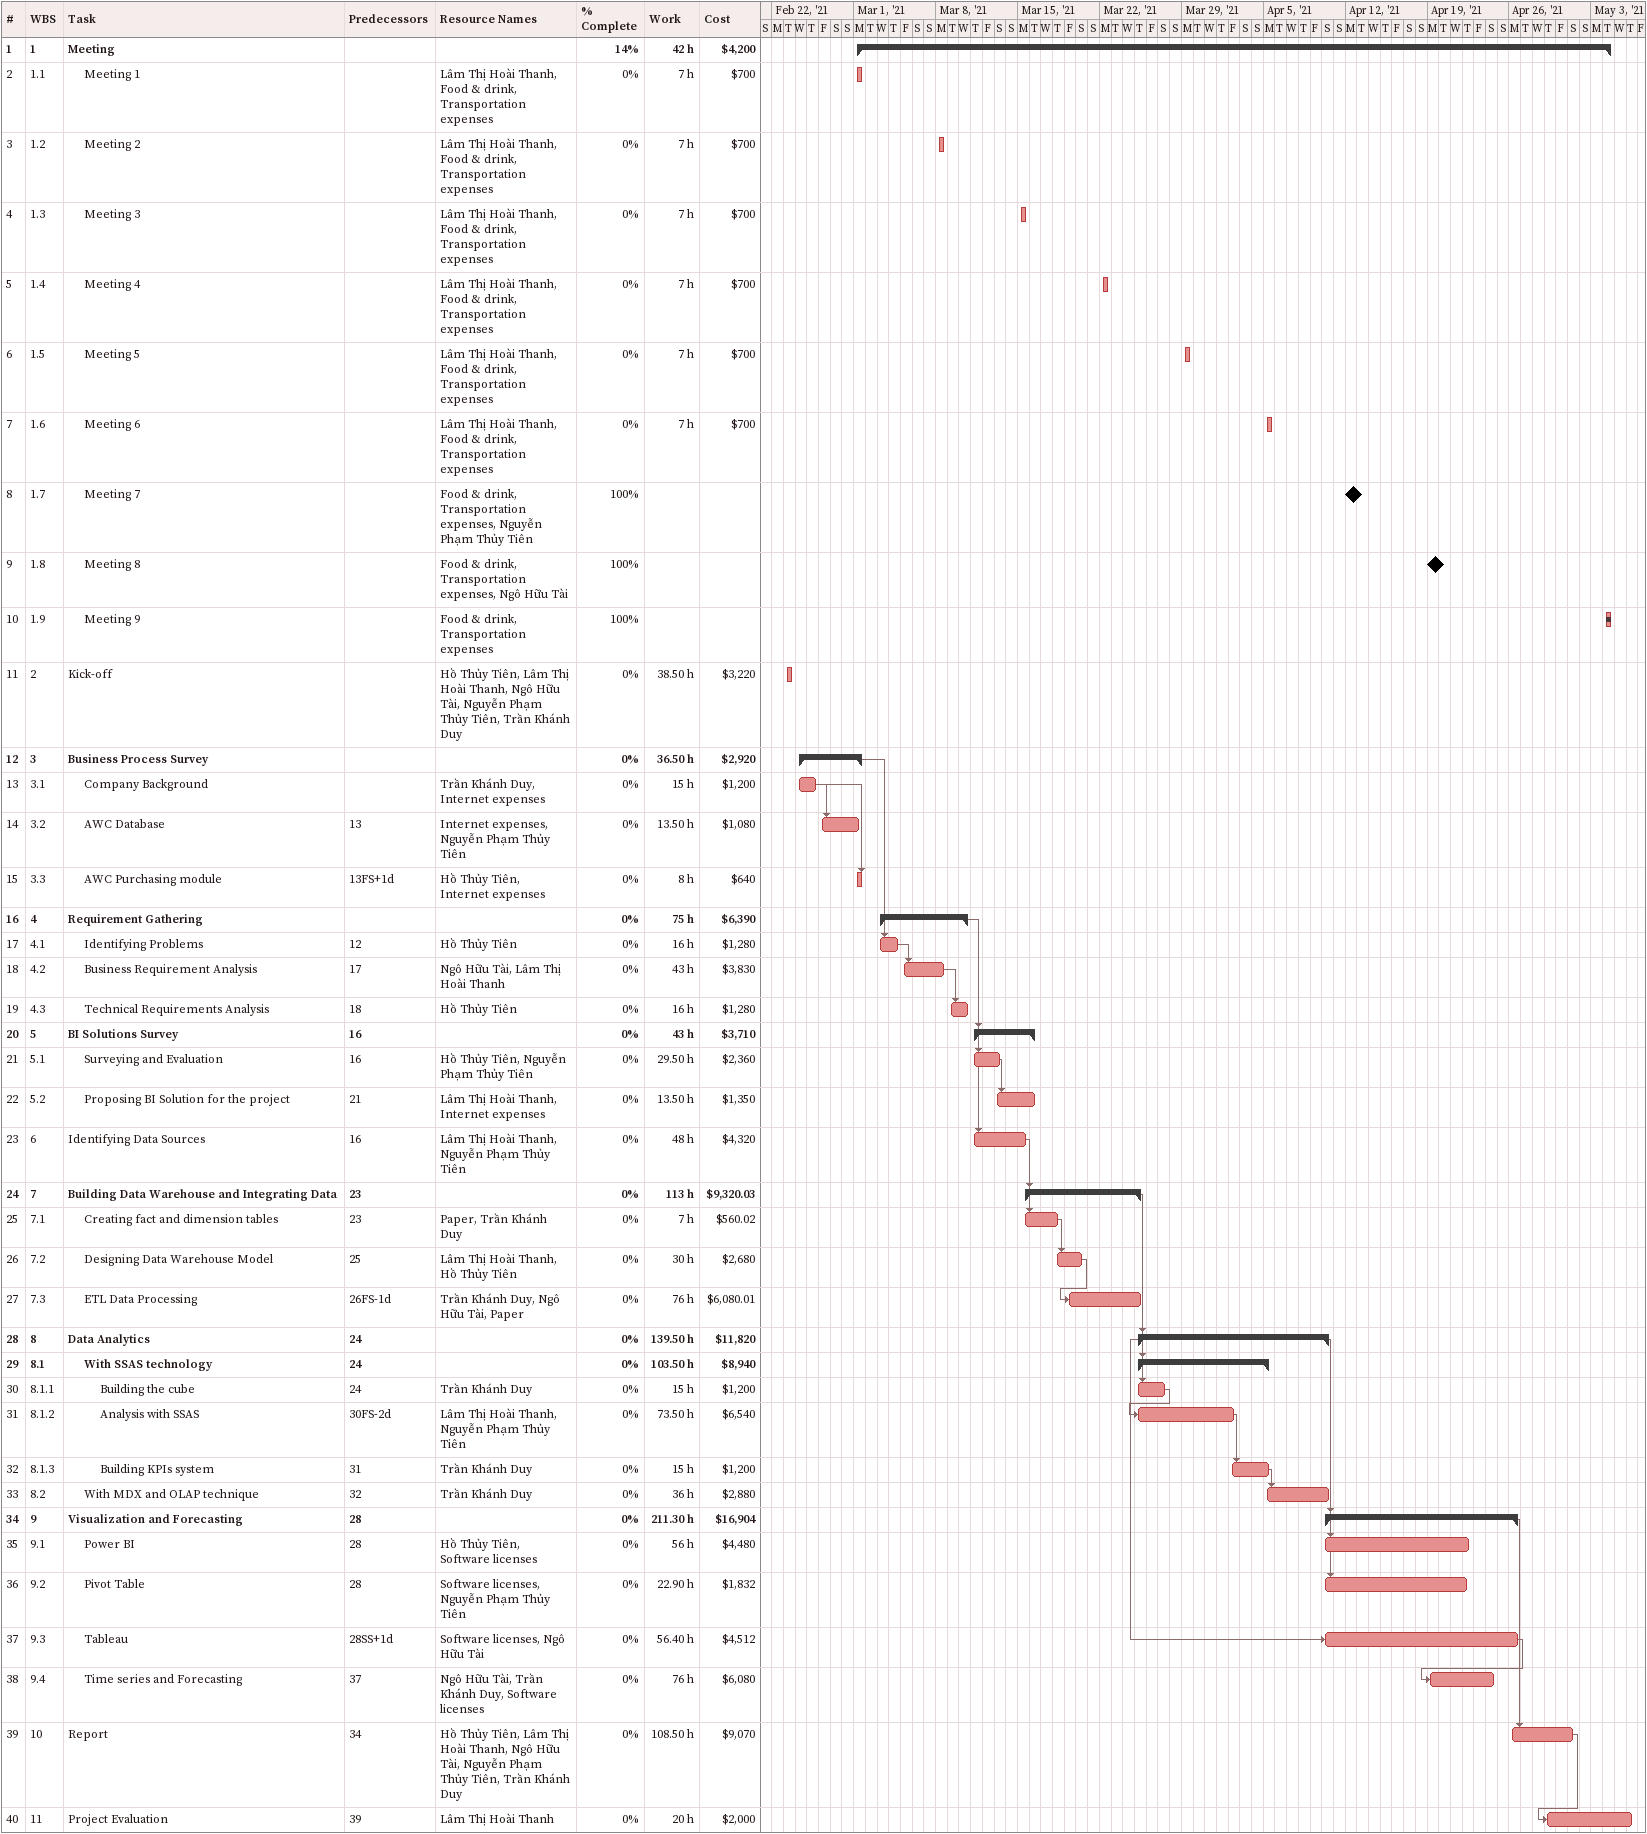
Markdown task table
| ID | WBS | Task | Start | Finish | Predecessors | Resources | % complete | Work (h) | Cost ($) |
|---|---|---|---|---|---|---|---|---|---|
| 1 | 1 | **Meeting** | 2021-03-01 | 2021-05-04 |  |  | 14 | 42 | 4200 |
| 2 | 1.1 | Meeting 1 | 2021-03-01 | 2021-03-01 |  | Lâm Thị Hoài Thanh, Food & drink, Transportation expenses | 0 | 7 | 700 |
| 3 | 1.2 | Meeting 2 | 2021-03-08 | 2021-03-08 |  | Lâm Thị Hoài Thanh, Food & drink, Transportation expenses | 0 | 7 | 700 |
| 4 | 1.3 | Meeting 3 | 2021-03-15 | 2021-03-15 |  | Lâm Thị Hoài Thanh, Food & drink, Transportation expenses | 0 | 7 | 700 |
| 5 | 1.4 | Meeting 4 | 2021-03-22 | 2021-03-22 |  | Lâm Thị Hoài Thanh, Food & drink, Transportation expenses | 0 | 7 | 700 |
| 6 | 1.5 | Meeting 5 | 2021-03-29 | 2021-03-29 |  | Lâm Thị Hoài Thanh, Food & drink, Transportation expenses | 0 | 7 | 700 |
| 7 | 1.6 | Meeting 6 | 2021-04-05 | 2021-04-05 |  | Lâm Thị Hoài Thanh, Food & drink, Transportation expenses | 0 | 7 | 700 |
| 8 | 1.7 | Meeting 7 (milestone) | 2021-04-12 | 2021-04-12 |  | Food & drink, Transportation expenses, Nguyễn Phạm Thủy Tiên | 100 |  |  |
| 9 | 1.8 | Meeting 8 (milestone) | 2021-04-19 | 2021-04-19 |  | Food & drink, Transportation expenses, Ngô Hữu Tài | 100 |  |  |
| 10 | 1.9 | Meeting 9 | 2021-05-04 | 2021-05-04 |  | Food & drink, Transportation expenses | 100 |  |  |
| 11 | 2 | Kick-off | 2021-02-23 | 2021-02-23 |  | Hồ Thủy Tiên, Lâm Thị Hoài Thanh, Ngô Hữu Tài, Nguyễn Phạm Thủy Tiên, Trần Khánh Duy | 0 | 38.50 | 3220 |
| 12 | 3 | **Business Process Survey** | 2021-02-24 | 2021-03-01 |  |  | 0 | 36.50 | 2920 |
| 13 | 3.1 | Company Background | 2021-02-24 | 2021-02-25 |  | Trần Khánh Duy, Internet expenses | 0 | 15 | 1200 |
| 14 | 3.2 | AWC Database | 2021-02-26 | 2021-03-01 | 13 | Internet expenses, Nguyễn Phạm Thủy Tiên | 0 | 13.50 | 1080 |
| 15 | 3.3 | AWC Purchasing module | 2021-03-01 | 2021-03-01 | 13FS+1d | Hồ Thủy Tiên, Internet expenses | 0 | 8 | 640 |
| 16 | 4 | **Requirement Gathering** | 2021-03-03 | 2021-03-10 |  |  | 0 | 75 | 6390 |
| 17 | 4.1 | Identifying Problems | 2021-03-03 | 2021-03-04 | 12 | Hồ Thủy Tiên | 0 | 16 | 1280 |
| 18 | 4.2 | Business Requirement Analysis | 2021-03-05 | 2021-03-08 | 17 | Ngô Hữu Tài, Lâm Thị Hoài Thanh | 0 | 43 | 3830 |
| 19 | 4.3 | Technical Requirements Analysis | 2021-03-09 | 2021-03-10 | 18 | Hồ Thủy Tiên | 0 | 16 | 1280 |
| 20 | 5 | **BI Solutions Survey** | 2021-03-11 | 2021-03-16 | 16 |  | 0 | 43 | 3710 |
| 21 | 5.1 | Surveying and Evaluation | 2021-03-11 | 2021-03-13 | 16 | Hồ Thủy Tiên, Nguyễn Phạm Thủy Tiên | 0 | 29.50 | 2360 |
| 22 | 5.2 | Proposing BI Solution for the project | 2021-03-13 | 2021-03-16 | 21 | Lâm Thị Hoài Thanh, Internet expenses | 0 | 13.50 | 1350 |
| 23 | 6 | Identifying Data Sources | 2021-03-11 | 2021-03-15 | 16 | Lâm Thị Hoài Thanh, Nguyễn Phạm Thủy Tiên | 0 | 48 | 4320 |
| 24 | 7 | **Building Data Warehouse and Integrating Data** | 2021-03-15 | 2021-03-25 | 23 |  | 0 | 113 | 9320.03 |
| 25 | 7.1 | Creating fact and dimension tables | 2021-03-15 | 2021-03-18 | 23 | Paper, Trần Khánh Duy | 0 | 7 | 560.02 |
| 26 | 7.2 | Designing Data Warehouse Model | 2021-03-18 | 2021-03-20 | 25 | Lâm Thị Hoài Thanh, Hồ Thủy Tiên | 0 | 30 | 2680 |
| 27 | 7.3 | ETL Data Processing | 2021-03-19 | 2021-03-25 | 26FS-1d | Trần Khánh Duy, Ngô Hữu Tài, Paper | 0 | 76 | 6080.01 |
| 28 | 8 | **Data Analytics** | 2021-03-25 | 2021-04-10 | 24 |  | 0 | 139.50 | 11820 |
| 29 | 8.1 | **With SSAS technology** | 2021-03-25 | 2021-04-05 | 24 |  | 0 | 103.50 | 8940 |
| 30 | 8.1.1 | Building the cube | 2021-03-25 | 2021-03-27 | 24 | Trần Khánh Duy | 0 | 15 | 1200 |
| 31 | 8.1.2 | Analysis with SSAS | 2021-03-25 | 2021-04-02 | 30FS-2d | Lâm Thị Hoài Thanh, Nguyễn Phạm Thủy Tiên | 0 | 73.50 | 6540 |
| 32 | 8.1.3 | Building KPIs system | 2021-04-02 | 2021-04-05 | 31 | Trần Khánh Duy | 0 | 15 | 1200 |
| 33 | 8.2 | With MDX and OLAP technique | 2021-04-05 | 2021-04-10 | 32 | Trần Khánh Duy | 0 | 36 | 2880 |
| 34 | 9 | **Visualization and Forecasting** | 2021-04-10 | 2021-04-26 | 28 |  | 0 | 211.30 | 16904 |
| 35 | 9.1 | Power BI | 2021-04-10 | 2021-04-22 | 28 | Hồ Thủy Tiên, Software licenses | 0 | 56 | 4480 |
| 36 | 9.2 | Pivot Table | 2021-04-10 | 2021-04-22 | 28 | Software licenses, Nguyễn Phạm Thủy Tiên | 0 | 22.90 | 1832 |
| 37 | 9.3 | Tableau | 2021-04-10 | 2021-04-26 | 28SS+1d | Software licenses, Ngô Hữu Tài | 0 | 56.40 | 4512 |
| 38 | 9.4 | Time series and Forecasting | 2021-04-19 | 2021-04-24 | 37 | Ngô Hữu Tài, Trần Khánh Duy, Software licenses | 0 | 76 | 6080 |
| 39 | 10 | Report | 2021-04-26 | 2021-05-01 | 34 | Hồ Thủy Tiên, Lâm Thị Hoài Thanh, Ngô Hữu Tài, Nguyễn Phạm Thủy Tiên, Trần Khánh Duy | 0 | 108.50 | 9070 |
| 40 | 11 | Project Evaluation | 2021-04-29 | 2021-05-06 | 39 | Lâm Thị Hoài Thanh | 0 | 20 | 2000 |
